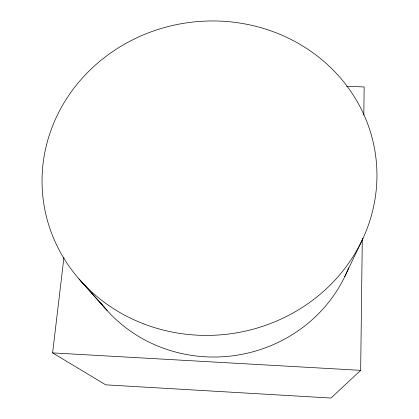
<?xml version="1.0" encoding="UTF-8"?>
<svg xmlns="http://www.w3.org/2000/svg" width="419" height="419" viewBox="0 0 419 419"><rect width="100%" height="100%" fill="white"/><g stroke="black" fill="none" stroke-linecap="round" stroke-linejoin="round"><path stroke-width="0.63" d="M63.913 257.544L52.611 352.898L105.729 384.841L331.005 398.05L360.67 370.338L362.288 238.793M363.807 115.099L364.153 86.958L346.523 86.298M344.711 276.734L362.985 238.39M52.611 352.898L360.67 370.338M78.919 278.839L105.525 308.709M80.83 280.997L107.164 310.558M348.671 267.715A142.444 135.636 -8.1 0 1 236.641 355.254A142.444 135.636 -8.1 0 1 103.142 305.886M102.367 304.932A142.444 135.636 -8.1 0 1 100.843 303.005M143.963 323.971A167.658 157.01 -8.1 0 0 375.717 156.266A167.658 157.01 -8.1 0 0 108.814 54.297A167.658 157.01 -8.1 0 0 143.963 323.971"/></g></svg>
